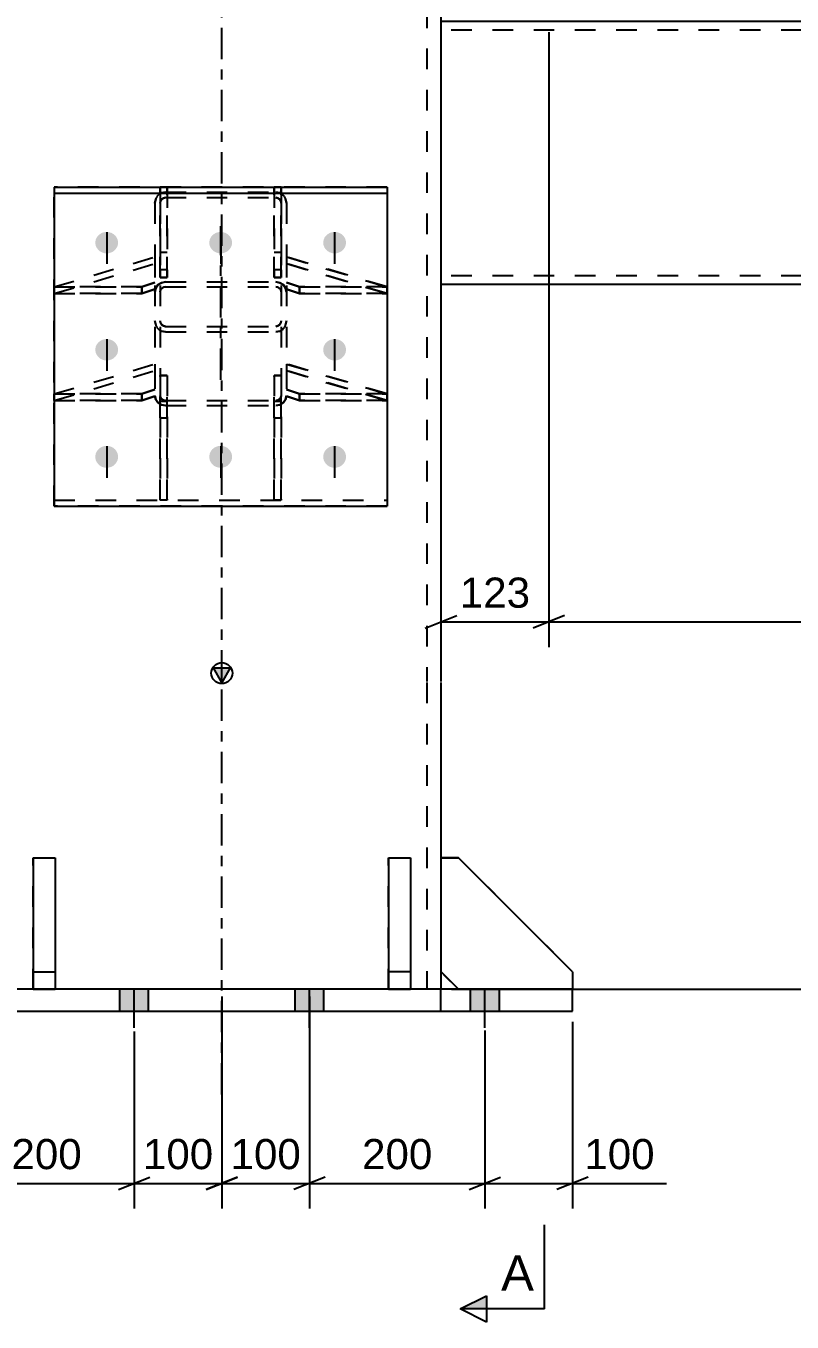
# Model space of a CAD drawing. Header units: millimetres. Extents: x 0 to 1189, y 0 to 841.
# Drawn here: x 179.7 to 252.5, y 351.4 to 474.7 of the extents above; entities that cross this region are included whole.
import ezdxf

# ---------------------------------------------------------------- set-up
doc = ezdxf.new("R2010")
doc.units = ezdxf.units.MM
doc.linetypes.add('DXK_LINE_DOT2', pattern=[3.9198, 1.9599, -1.9599])
doc.linetypes.add('DXK_LINE_DOT3', pattern=[5.9187, 2.979, -0.9799, 0.9799, -0.9799])
doc.styles.add('Arial', font='ARIAL.TTF', dxfattribs={"height": 0.2})

# ---------------------------------------------------------------- blocks, each defined once
blk = doc.blocks.new('Part-284935191-1286 - 1225')
at = {"color": 2, "linetype": 'Continuous'}
for p, q in [((231.62, 383.07), (164.96, 383.07)), ((164.96, 383.07), (164.96, 380.98)), ((177.46, 380.98), (177.46, 383.07)), ((219.12, 380.98), (219.12, 383.07)), ((231.62, 380.98), (231.62, 383.07)), ((164.96, 380.98), (231.62, 380.98))]:
    blk.add_line(p, q, dxfattribs=at)
blk = doc.blocks.new('Part-284935191-1253 - 1225')
at = {"color": 7, "linetype": 'DXK_LINE_DOT2'}
for p, q in [((182.35, 429), (182.35, 459.33)), ((214.01, 459.33), (182.35, 459.33)), ((182.35, 458.76), (214.01, 458.76)), ((214.01, 459.33), (214.01, 429)), ((182.35, 429.57), (214.01, 429.57)), ((214.01, 429), (182.35, 429))]:
    blk.add_line(p, q, dxfattribs=at)
blk = doc.blocks.new('Part-284935191-1335 - 1225')
at = {"color": 2, "linetype": 'Continuous'}
blk.add_line((203.93, 459.33), (203.26, 459.33), dxfattribs=at)
at = {"color": 7, "linetype": 'DXK_LINE_DOT2'}
for p, q in [((203.26, 450.75), (203.26, 459.33)), ((203.93, 459.33), (203.93, 450.75)), ((203.26, 453.17), (203.93, 453.17)), ((203.26, 451.5), (203.93, 451.5)), ((203.93, 450.75), (203.26, 450.75))]:
    blk.add_line(p, q, dxfattribs=at)
blk = doc.blocks.new('Part-284935191-1333 - 1225')
at = {"color": 7, "linetype": 'DXK_LINE_DOT2'}
for p, q in [((203.26, 441.42), (203.26, 429.57)), ((203.93, 441.42), (203.26, 441.42)), ((203.93, 429.57), (203.93, 441.42)), ((203.26, 439), (203.93, 439)), ((203.26, 437.4), (203.93, 437.4)), ((203.93, 429.57), (203.26, 429.57))]:
    blk.add_line(p, q, dxfattribs=at)
blk = doc.blocks.new('Part-284935191-1337 - 1225')
at = {"color": 7, "linetype": 'DXK_LINE_DOT2'}
for p, q in [((182.35, 449.85), (191.93, 452.7)), ((191.93, 452.7), (191.93, 449.65)), ((182.35, 449.22), (191.93, 452.07)), ((190.68, 449.85), (182.35, 449.85)), ((182.35, 449.85), (182.35, 449.22)), ((191.93, 450.28), (190.68, 449.85)), ((190.68, 449.85), (190.68, 449.22)), ((182.35, 449.22), (190.68, 449.22)), ((190.68, 449.22), (191.93, 449.65))]:
    blk.add_line(p, q, dxfattribs=at)
blk = doc.blocks.new('Part-284935191-1266 - 1225')
at = {"color": 2, "linetype": 'Continuous'}
for p, q in [((214.13, 395.57), (214.13, 383.07)), ((214.13, 395.57), (216.21, 395.57)), ((216.21, 395.57), (216.21, 383.07)), ((216.21, 384.73), (214.13, 384.73)), ((214.13, 383.07), (216.21, 383.07))]:
    blk.add_line(p, q, dxfattribs=at)
blk = doc.blocks.new('Part-284935191-1267 - 1225')
at = {"color": 2, "linetype": 'Continuous'}
for p, q in [((220.79, 395.57), (219.13, 395.57)), ((231.63, 384.73), (220.79, 395.57)), ((220.79, 383.07), (219.13, 384.73)), ((231.63, 384.73), (231.63, 383.07))]:
    blk.add_line(p, q, dxfattribs=at)
at = {"color": 7, "linetype": 'DXK_LINE_DOT2'}
for p, q in [((219.13, 384.73), (219.13, 395.57)), ((231.63, 383.07), (220.79, 383.07))]:
    blk.add_line(p, q, dxfattribs=at)
blk = doc.blocks.new('Part-284935191-1268 - 1225')
at = {"color": 7, "linetype": 'DXK_LINE_DOT2'}
for p, q in [((180.37, 383.07), (180.37, 395.57)), ((180.37, 395.57), (182.46, 395.57)), ((182.46, 395.57), (182.46, 383.07)), ((180.37, 384.73), (182.46, 384.73)), ((182.46, 383.07), (180.37, 383.07))]:
    blk.add_line(p, q, dxfattribs=at)
blk = doc.blocks.new('Part-284935191-1341 - 1225')
at = {"color": 7, "linetype": 'DXK_LINE_DOT2'}
for p, q in [((182.35, 439.67), (191.93, 442.52)), ((191.93, 442.52), (191.93, 439.47)), ((182.35, 439.04), (191.93, 441.89)), ((190.68, 439.67), (191.93, 440.1)), ((182.35, 439.04), (182.35, 439.67)), ((182.35, 439.67), (190.68, 439.67)), ((190.68, 439.04), (182.35, 439.04)), ((190.68, 439.04), (190.68, 439.67)), ((191.93, 439.47), (190.68, 439.04))]:
    blk.add_line(p, q, dxfattribs=at)
blk = doc.blocks.new('Part-284935191-1270 - 1225')
at = {"color": 2, "linetype": 'Continuous'}
for p, q in [((180.37, 395.57), (180.37, 383.07)), ((180.37, 395.57), (182.46, 395.57)), ((182.46, 395.57), (182.46, 383.07)), ((180.37, 384.73), (182.46, 384.73)), ((180.37, 383.07), (182.46, 383.07))]:
    blk.add_line(p, q, dxfattribs=at)
blk = doc.blocks.new('Part-284935191-1287 - 1225')
at = {"linetype": 'Continuous'}
blk.add_hatch(color=2, dxfattribs=at).paths.add_polyline_path([(198.29, 412.23), (197.49, 413.63), (199.09, 413.63)])
at = {"color": 7, "linetype": 'DXK_LINE_DOT3'}
for p, q in [((198.29, 412.33), (198.29, 752.97)), ((198.29, 373.07), (198.29, 412.23))]:
    blk.add_line(p, q, dxfattribs=at)
at = {"color": 7, "linetype": 'DXK_LINE_DOT2'}
for p, q in [((217.79, 742.97), (217.79, 412.33)), ((217.79, 412.23), (217.79, 383.07)), ((219.12, 383.07), (177.46, 383.07))]:
    blk.add_line(p, q, dxfattribs=at)
at = {"color": 2, "linetype": 'Continuous'}
for p, q in [((219.12, 742.97), (219.12, 412.33)), ((198.29, 412.23), (197.49, 413.63)), ((197.49, 413.63), (199.09, 413.63)), ((199.09, 413.63), (198.29, 412.23)), ((219.12, 412.23), (219.12, 383.07))]:
    blk.add_line(p, q, dxfattribs=at)
blk.add_circle((198.29, 413.13), 1, dxfattribs=at)
blk = doc.blocks.new('Bolt-284935191-1293 - 1225')
at = {"color": 1, "linetype": 'DXK_LINE_DOT2'}
for p, q in [((187.35, 455.06), (187.35, 452.06)), ((198.18, 455.06), (198.18, 452.06)), ((209.01, 455.06), (209.01, 452.06)), ((187.35, 444.88), (187.35, 441.88)), ((209.01, 444.88), (209.01, 441.88)), ((187.35, 434.7), (187.35, 431.7)), ((198.18, 434.7), (198.18, 431.7)), ((209.01, 434.7), (209.01, 431.7))]:
    blk.add_line(p, q, dxfattribs=at)
blk = doc.blocks.new('Bolt-284935191-1294 - 1225')
at = {"linetype": 'Continuous'}
for points in [[(174.67, 383.07), (171.92, 383.07), (171.92, 380.98), (174.67, 380.98)], [(174.67, 383.07), (171.92, 383.07), (171.92, 380.98), (174.67, 380.98)], [(191.33, 383.07), (188.58, 383.07), (188.58, 380.98), (191.33, 380.98)], [(191.33, 383.07), (188.58, 383.07), (188.58, 380.98), (191.33, 380.98)], [(208, 383.07), (205.25, 383.07), (205.25, 380.98), (208, 380.98)], [(208, 383.07), (205.25, 383.07), (205.25, 380.98), (208, 380.98)], [(224.67, 383.07), (221.92, 383.07), (221.92, 380.98), (224.67, 380.98)], [(224.67, 383.07), (221.92, 383.07), (221.92, 380.98), (224.67, 380.98)]]:
    blk.add_hatch(color=1, dxfattribs=at).paths.add_polyline_path(points)
at = {"color": 1, "linetype": 'Continuous'}
for p, q in [((171.92, 380.98), (171.92, 383.07)), ((171.92, 380.98), (171.92, 383.07)), ((173.29, 379.4), (173.29, 383.07)), ((173.29, 379.4), (173.29, 383.07)), ((174.67, 380.98), (174.67, 383.07)), ((174.67, 380.98), (174.67, 383.07)), ((188.58, 380.98), (188.58, 383.07)), ((188.58, 380.98), (188.58, 383.07)), ((189.96, 379.4), (189.96, 383.07)), ((189.96, 379.4), (189.96, 383.07)), ((191.33, 380.98), (191.33, 383.07)), ((191.33, 380.98), (191.33, 383.07)), ((205.25, 380.98), (205.25, 383.07)), ((205.25, 380.98), (205.25, 383.07)), ((206.62, 379.4), (206.62, 383.07)), ((206.62, 379.4), (206.62, 383.07)), ((208, 380.98), (208, 383.07)), ((208, 380.98), (208, 383.07)), ((221.92, 380.98), (221.92, 383.07)), ((221.92, 380.98), (221.92, 383.07)), ((223.29, 379.4), (223.29, 383.07)), ((223.29, 379.4), (223.29, 383.07)), ((224.67, 380.98), (224.67, 383.07)), ((224.67, 380.98), (224.67, 383.07))]:
    blk.add_line(p, q, dxfattribs=at)
blk = doc.blocks.new('Part-284935191-1306 - 1225')
at = {"color": 7, "linetype": 'DXK_LINE_DOT2'}
for p, q in [((192.93, 458.87), (192.55, 458.79)), ((192.93, 458.87), (203.43, 458.87)), ((203.81, 458.79), (203.43, 458.87)), ((192, 458.21), (191.93, 457.81)), ((191.93, 457.81), (191.93, 439.51)), ((192.43, 457.81), (192.47, 458.01)), ((192.43, 457.81), (192.43, 439.51)), ((192.47, 458.01), (192.57, 458.18)), ((192.57, 458.18), (192.74, 458.3)), ((192.74, 458.3), (192.93, 458.34)), ((192.93, 458.34), (203.43, 458.34)), ((203.43, 458.34), (203.62, 458.3)), ((203.62, 458.3), (203.78, 458.18)), ((203.78, 458.18), (203.89, 458.01)), ((203.89, 458.01), (203.93, 457.81)), ((203.93, 457.81), (203.93, 439.51)), ((204.43, 457.81), (204.35, 458.21)), ((204.43, 457.81), (204.43, 439.51)), ((192, 449.74), (192.22, 450.05)), ((192.22, 450.05), (192.55, 450.25)), ((192.55, 450.25), (192.93, 450.32)), ((192.74, 449.82), (192.57, 449.71)), ((192.93, 449.85), (192.74, 449.82)), ((192.93, 450.32), (203.43, 450.32)), ((192.93, 449.85), (203.43, 449.85)), ((203.43, 450.32), (203.81, 450.25)), ((203.62, 449.82), (203.43, 449.85)), ((203.78, 449.71), (203.62, 449.82)), ((203.81, 450.25), (204.14, 450.05)), ((204.14, 450.05), (204.35, 449.74)), ((191.93, 449.38), (192, 449.74)), ((192.47, 449.56), (192.43, 449.38)), ((192.57, 449.71), (192.47, 449.56)), ((203.89, 449.56), (203.78, 449.71)), ((203.93, 449.38), (203.89, 449.56)), ((204.35, 449.74), (204.43, 449.38)), ((191.93, 446.63), (192, 446.23)), ((192.47, 446.43), (192.43, 446.63)), ((192.57, 446.26), (192.47, 446.43)), ((192.74, 446.14), (192.57, 446.26)), ((192.93, 446.1), (192.74, 446.14)), ((203.62, 446.14), (203.43, 446.1)), ((203.78, 446.26), (203.62, 446.14)), ((203.89, 446.43), (203.78, 446.26)), ((203.93, 446.63), (203.89, 446.43)), ((204.35, 446.23), (204.43, 446.63)), ((192.55, 445.65), (192.93, 445.57)), ((192.93, 446.1), (203.43, 446.1)), ((192.93, 445.57), (203.43, 445.57)), ((203.43, 445.57), (203.81, 445.65)), ((192, 439.15), (191.93, 439.51)), ((192.22, 438.85), (192, 439.15)), ((192.55, 438.65), (192.22, 438.85)), ((192.43, 439.51), (192.47, 439.33)), ((192.47, 439.33), (192.57, 439.18)), ((192.57, 439.18), (192.74, 439.08)), ((192.74, 439.08), (192.93, 439.04)), ((192.93, 439.04), (203.43, 439.04)), ((203.43, 439.04), (203.62, 439.08)), ((203.62, 439.08), (203.78, 439.18)), ((203.78, 439.18), (203.89, 439.33)), ((204.14, 438.85), (203.81, 438.65)), ((203.89, 439.33), (203.93, 439.51)), ((204.35, 439.15), (204.14, 438.85)), ((204.43, 439.51), (204.35, 439.15)), ((192.93, 438.57), (192.55, 438.65)), ((192.93, 438.57), (203.43, 438.57)), ((203.81, 438.65), (203.43, 438.57))]:
    blk.add_line(p, q, dxfattribs=at)
at = {"color": 7, "linetype": 'DXK_LINE_DOT3'}
blk.add_line((198.18, 441.03), (198.18, 455.64), dxfattribs=at)
at = {"color": 7, "linetype": 'DXK_LINE_DOT2'}
for centre, start, end in [((192.97, 457.85), 114.32, 159.2417), ((203.39, 457.85), 20.7583, 65.68), ((192.97, 446.59), 200.7583, 245.68), ((203.39, 446.59), 294.32, 339.2417)]:
    blk.add_arc(centre, 1.03, start, end, dxfattribs=at)
blk = doc.blocks.new('Part-284935191-1334 - 1225')
at = {"color": 7, "linetype": 'DXK_LINE_DOT2'}
for p, q in [((203.26, 429.57), (203.26, 441.42)), ((203.26, 441.42), (203.93, 441.42)), ((203.93, 441.42), (203.93, 429.57)), ((203.26, 439), (203.93, 439)), ((203.26, 437.4), (203.93, 437.4)), ((203.93, 429.57), (203.26, 429.57))]:
    blk.add_line(p, q, dxfattribs=at)
blk = doc.blocks.new('Part-284935191-1336 - 1225')
at = {"color": 7, "linetype": 'DXK_LINE_DOT2'}
for p, q in [((203.26, 459.33), (203.26, 450.75)), ((203.93, 459.33), (203.26, 459.33)), ((203.93, 450.75), (203.93, 459.33)), ((203.26, 453.17), (203.93, 453.17)), ((203.26, 451.5), (203.93, 451.5)), ((203.26, 450.75), (203.93, 450.75))]:
    blk.add_line(p, q, dxfattribs=at)
blk = doc.blocks.new('Part-284935191-1338 - 1225')
at = {"color": 7, "linetype": 'DXK_LINE_DOT2'}
for p, q in [((182.35, 439.67), (191.93, 442.52)), ((191.93, 442.52), (191.93, 439.47)), ((182.35, 439.04), (191.93, 441.89)), ((191.93, 440.1), (190.68, 439.67)), ((190.68, 439.67), (182.35, 439.67)), ((182.35, 439.67), (182.35, 439.04)), ((182.35, 439.04), (190.68, 439.04)), ((190.68, 439.67), (190.68, 439.04)), ((190.68, 439.04), (191.93, 439.47))]:
    blk.add_line(p, q, dxfattribs=at)
blk = doc.blocks.new('Part-284935191-1339 - 1225')
at = {"color": 7, "linetype": 'DXK_LINE_DOT2'}
for p, q in [((192.43, 429.57), (192.43, 441.42)), ((192.43, 441.42), (193.1, 441.42)), ((193.1, 441.42), (193.1, 429.57)), ((192.43, 439), (193.1, 439)), ((192.43, 437.4), (193.1, 437.4)), ((193.1, 429.57), (192.43, 429.57))]:
    blk.add_line(p, q, dxfattribs=at)
blk = doc.blocks.new('Part-284935191-1340 - 1225')
at = {"color": 7, "linetype": 'DXK_LINE_DOT2'}
for p, q in [((182.35, 449.85), (191.93, 452.7)), ((191.93, 452.7), (191.93, 449.65)), ((182.35, 449.22), (191.93, 452.07)), ((182.35, 449.22), (182.35, 449.85)), ((182.35, 449.85), (190.68, 449.85)), ((190.68, 449.85), (191.93, 450.28)), ((190.68, 449.22), (190.68, 449.85)), ((190.68, 449.22), (182.35, 449.22)), ((191.93, 449.65), (190.68, 449.22))]:
    blk.add_line(p, q, dxfattribs=at)
blk = doc.blocks.new('Part-284935191-1342 - 1225')
at = {"color": 7, "linetype": 'DXK_LINE_DOT2'}
for p, q in [((192.43, 441.42), (192.43, 429.57)), ((193.1, 441.42), (192.43, 441.42)), ((193.1, 429.57), (193.1, 441.42)), ((192.43, 439), (193.1, 439)), ((192.43, 437.4), (193.1, 437.4)), ((193.1, 429.57), (192.43, 429.57))]:
    blk.add_line(p, q, dxfattribs=at)
blk = doc.blocks.new('Part-284935191-1440 - 1225')
at = {"color": 7, "linetype": 'DXK_LINE_DOT2'}
for p, q in [((219.13, 384.73), (219.13, 395.57)), ((219.13, 395.57), (220.79, 395.57)), ((220.79, 395.57), (231.63, 384.73)), ((220.79, 383.07), (219.13, 384.73)), ((231.63, 384.73), (231.63, 383.07)), ((231.63, 383.07), (220.79, 383.07))]:
    blk.add_line(p, q, dxfattribs=at)
blk = doc.blocks.new('Part-284935191-1441 - 1225')
at = {"color": 7, "linetype": 'DXK_LINE_DOT2'}
for p, q in [((214.13, 383.07), (214.13, 395.57)), ((214.13, 395.57), (216.21, 395.57)), ((216.21, 395.57), (216.21, 383.07)), ((216.21, 384.73), (214.13, 384.73)), ((216.21, 383.07), (214.13, 383.07))]:
    blk.add_line(p, q, dxfattribs=at)
blk = doc.blocks.new('Part-284935191-1446 - 1225')
at = {"color": 2, "linetype": 'Continuous'}
for p, q in [((320.05, 475.08), (219.12, 475.08)), ((320.05, 475.08), (320.05, 473.42)), ((320.05, 473.42), (320.05, 462.62)), ((301.3, 450.08), (219.12, 450.08))]:
    blk.add_line(p, q, dxfattribs=at)
at = {"color": 7, "linetype": 'DXK_LINE_DOT2'}
for p, q in [((219.12, 475.08), (219.12, 450.08)), ((320.05, 473.42), (320.05, 474.96)), ((320.05, 474.25), (219.12, 474.25)), ((320.05, 462.62), (320.05, 450.08)), ((320.05, 450.92), (219.12, 450.91)), ((320.05, 450.08), (301.3, 450.08)), ((320.05, 450.92), (320.05, 450.98))]:
    blk.add_line(p, q, dxfattribs=at)
blk = doc.blocks.new('Part-284935191-1473 - 1225')
at = {"color": 7, "linetype": 'DXK_LINE_DOT2'}
for p, q in [((192.55, 458.79), (192.93, 458.87)), ((192.93, 458.87), (203.43, 458.87)), ((203.43, 458.87), (203.81, 458.79)), ((191.93, 457.81), (192, 458.21)), ((191.93, 457.81), (191.93, 439.51)), ((192.47, 458.01), (192.43, 457.81)), ((192.43, 457.81), (192.43, 439.51)), ((192.57, 458.18), (192.47, 458.01)), ((192.74, 458.3), (192.57, 458.18)), ((192.93, 458.34), (192.74, 458.3)), ((192.93, 458.34), (203.43, 458.34)), ((203.62, 458.3), (203.43, 458.34)), ((203.78, 458.18), (203.62, 458.3)), ((203.89, 458.01), (203.78, 458.18)), ((203.93, 457.81), (203.89, 458.01)), ((203.93, 457.81), (203.93, 439.51)), ((204.35, 458.21), (204.43, 457.81)), ((204.43, 457.81), (204.43, 439.51)), ((192.22, 450.05), (192, 449.74)), ((192.55, 450.25), (192.22, 450.05)), ((192.93, 450.32), (192.55, 450.25)), ((192.57, 449.71), (192.74, 449.82)), ((192.74, 449.82), (192.93, 449.85)), ((192.93, 450.32), (203.43, 450.32)), ((192.93, 449.85), (203.43, 449.85)), ((203.81, 450.25), (203.43, 450.32)), ((203.43, 449.85), (203.62, 449.82)), ((203.62, 449.82), (203.78, 449.71)), ((204.14, 450.05), (203.81, 450.25)), ((204.35, 449.74), (204.14, 450.05)), ((192, 449.74), (191.93, 449.38)), ((192.43, 449.38), (192.47, 449.56)), ((192.47, 449.56), (192.57, 449.71)), ((203.78, 449.71), (203.89, 449.56)), ((203.89, 449.56), (203.93, 449.38)), ((204.43, 449.38), (204.35, 449.74)), ((192, 446.23), (191.93, 446.63)), ((192.43, 446.63), (192.47, 446.43)), ((192.47, 446.43), (192.57, 446.26)), ((192.57, 446.26), (192.74, 446.14)), ((192.74, 446.14), (192.93, 446.1)), ((203.43, 446.1), (203.62, 446.14)), ((203.62, 446.14), (203.78, 446.26)), ((203.78, 446.26), (203.89, 446.43)), ((203.89, 446.43), (203.93, 446.63)), ((204.43, 446.63), (204.35, 446.23)), ((192.93, 445.57), (192.55, 445.65)), ((192.93, 446.1), (203.43, 446.1)), ((192.93, 445.57), (203.43, 445.57)), ((203.81, 445.65), (203.43, 445.57)), ((191.93, 439.51), (192, 439.15)), ((192, 439.15), (192.22, 438.85)), ((192.22, 438.85), (192.55, 438.65)), ((192.47, 439.33), (192.43, 439.51)), ((192.57, 439.18), (192.47, 439.33)), ((192.74, 439.08), (192.57, 439.18)), ((192.93, 439.04), (192.74, 439.08)), ((192.93, 439.04), (203.43, 439.04)), ((203.62, 439.08), (203.43, 439.04)), ((203.78, 439.18), (203.62, 439.08)), ((203.89, 439.33), (203.78, 439.18)), ((203.81, 438.65), (204.14, 438.85)), ((203.93, 439.51), (203.89, 439.33)), ((204.14, 438.85), (204.35, 439.15)), ((204.35, 439.15), (204.43, 439.51)), ((192.55, 438.65), (192.93, 438.57)), ((192.93, 438.57), (203.43, 438.57)), ((203.43, 438.57), (203.81, 438.65))]:
    blk.add_line(p, q, dxfattribs=at)
for centre, start, end in [((192.97, 457.85), 114.32, 159.2417), ((203.39, 457.85), 20.7583, 65.68), ((192.97, 446.59), 200.7583, 245.68), ((203.39, 446.59), 294.32, 339.2417)]:
    blk.add_arc(centre, 1.03, start, end, dxfattribs=at)
blk = doc.blocks.new('Part-284935191-1475 - 1225')
at = {"color": 2, "linetype": 'Continuous'}
for p, q in [((182.35, 459.33), (214.01, 459.33)), ((182.35, 459.33), (182.35, 429)), ((182.35, 458.76), (214.01, 458.76)), ((214.01, 459.33), (214.01, 429)), ((182.35, 429), (214.01, 429))]:
    blk.add_line(p, q, dxfattribs=at)
at = {"color": 7, "linetype": 'DXK_LINE_DOT2'}
blk.add_line((182.35, 429.57), (214.01, 429.57), dxfattribs=at)
blk = doc.blocks.new('Bolt-284935191-1476 - 1225')
at = {"linetype": 'Continuous'}
for points in [[(187.35, 455.08), (187.57, 455.05), (187.79, 454.99), (187.98, 454.88), (188.15, 454.74), (188.28, 454.57), (188.38, 454.37), (188.42, 454.16), (188.42, 453.95), (188.38, 453.74), (188.28, 453.55), (188.15, 453.38), (187.98, 453.23), (187.79, 453.13), (187.57, 453.06), (187.35, 453.04), (187.12, 453.06), (186.9, 453.13), (186.71, 453.23), (186.54, 453.38), (186.41, 453.55), (186.31, 453.74), (186.27, 453.95), (186.27, 454.16), (186.31, 454.37), (186.41, 454.57), (186.54, 454.74), (186.71, 454.88), (186.9, 454.99), (187.12, 455.05)], [(198.18, 455.08), (198.4, 455.05), (198.62, 454.99), (198.82, 454.88), (198.98, 454.74), (199.12, 454.57), (199.21, 454.37), (199.26, 454.16), (199.26, 453.95), (199.21, 453.74), (199.12, 453.55), (198.98, 453.38), (198.82, 453.23), (198.62, 453.13), (198.4, 453.06), (198.18, 453.04), (197.95, 453.06), (197.74, 453.13), (197.54, 453.23), (197.37, 453.38), (197.24, 453.55), (197.15, 453.74), (197.1, 453.95), (197.1, 454.16), (197.15, 454.37), (197.24, 454.57), (197.37, 454.74), (197.54, 454.88), (197.74, 454.99), (197.95, 455.05)], [(209.01, 455.08), (209.24, 455.05), (209.45, 454.99), (209.65, 454.88), (209.82, 454.74), (209.95, 454.57), (210.04, 454.37), (210.09, 454.16), (210.09, 453.95), (210.04, 453.74), (209.95, 453.55), (209.82, 453.38), (209.65, 453.23), (209.45, 453.13), (209.24, 453.06), (209.01, 453.04), (208.79, 453.06), (208.57, 453.13), (208.38, 453.23), (208.21, 453.38), (208.07, 453.55), (207.98, 453.74), (207.93, 453.95), (207.93, 454.16), (207.98, 454.37), (208.07, 454.57), (208.21, 454.74), (208.38, 454.88), (208.57, 454.99), (208.79, 455.05)], [(187.35, 444.9), (187.57, 444.87), (187.79, 444.81), (187.98, 444.7), (188.15, 444.56), (188.28, 444.39), (188.38, 444.19), (188.42, 443.98), (188.42, 443.77), (188.38, 443.56), (188.28, 443.37), (188.15, 443.2), (187.98, 443.05), (187.79, 442.95), (187.57, 442.88), (187.35, 442.86), (187.12, 442.88), (186.9, 442.95), (186.71, 443.05), (186.54, 443.2), (186.41, 443.37), (186.31, 443.56), (186.27, 443.77), (186.27, 443.98), (186.31, 444.19), (186.41, 444.39), (186.54, 444.56), (186.71, 444.7), (186.9, 444.81), (187.12, 444.87)], [(209.01, 444.9), (209.24, 444.87), (209.45, 444.81), (209.65, 444.7), (209.82, 444.56), (209.95, 444.39), (210.04, 444.19), (210.09, 443.98), (210.09, 443.77), (210.04, 443.56), (209.95, 443.37), (209.82, 443.2), (209.65, 443.05), (209.45, 442.95), (209.24, 442.88), (209.01, 442.86), (208.79, 442.88), (208.57, 442.95), (208.38, 443.05), (208.21, 443.2), (208.07, 443.37), (207.98, 443.56), (207.93, 443.77), (207.93, 443.98), (207.98, 444.19), (208.07, 444.39), (208.21, 444.56), (208.38, 444.7), (208.57, 444.81), (208.79, 444.87)], [(187.35, 434.74), (187.57, 434.72), (187.79, 434.65), (187.98, 434.54), (188.15, 434.4), (188.28, 434.22), (188.38, 434.02), (188.42, 433.81), (188.42, 433.59), (188.38, 433.37), (188.28, 433.18), (188.15, 433), (187.98, 432.85), (187.79, 432.74), (187.57, 432.68), (187.35, 432.65), (187.12, 432.68), (186.9, 432.74), (186.71, 432.85), (186.54, 433), (186.41, 433.18), (186.31, 433.37), (186.27, 433.59), (186.27, 433.81), (186.31, 434.02), (186.41, 434.22), (186.54, 434.4), (186.71, 434.54), (186.9, 434.65), (187.12, 434.72)], [(198.18, 434.74), (198.4, 434.72), (198.62, 434.65), (198.82, 434.54), (198.98, 434.4), (199.12, 434.22), (199.21, 434.02), (199.26, 433.81), (199.26, 433.59), (199.21, 433.37), (199.12, 433.18), (198.98, 433), (198.82, 432.85), (198.62, 432.74), (198.4, 432.68), (198.18, 432.65), (197.95, 432.68), (197.74, 432.74), (197.54, 432.85), (197.37, 433), (197.24, 433.18), (197.15, 433.37), (197.1, 433.59), (197.1, 433.81), (197.15, 434.02), (197.24, 434.22), (197.37, 434.4), (197.54, 434.54), (197.74, 434.65), (197.95, 434.72)], [(209.01, 434.74), (209.24, 434.72), (209.45, 434.65), (209.65, 434.54), (209.82, 434.4), (209.95, 434.22), (210.04, 434.02), (210.09, 433.81), (210.09, 433.59), (210.04, 433.37), (209.95, 433.18), (209.82, 433), (209.65, 432.85), (209.45, 432.74), (209.24, 432.68), (209.01, 432.65), (208.79, 432.68), (208.57, 432.74), (208.38, 432.85), (208.21, 433), (208.07, 433.18), (207.98, 433.37), (207.93, 433.59), (207.93, 433.81), (207.98, 434.02), (208.07, 434.22), (208.21, 434.4), (208.38, 434.54), (208.57, 434.65), (208.79, 434.72)]]:
    blk.add_hatch(color=1, dxfattribs=at).paths.add_polyline_path(points)
at = {"color": 1, "linetype": 'Continuous'}
for p, q in [((187.35, 455.06), (187.35, 452.06)), ((198.18, 455.06), (198.18, 452.06)), ((209.01, 455.06), (209.01, 452.06)), ((187.35, 444.88), (187.35, 441.88)), ((209.01, 444.88), (209.01, 441.88)), ((187.35, 434.7), (187.35, 431.7)), ((198.18, 434.7), (198.18, 431.7)), ((209.01, 434.7), (209.01, 431.7))]:
    blk.add_line(p, q, dxfattribs=at)
blk = doc.blocks.new('Part-284935191-1524 - 1225')
at = {"color": 7, "linetype": 'DXK_LINE_DOT2'}
for p, q in [((204.43, 442.52), (204.43, 439.47)), ((204.43, 442.52), (214.01, 439.67)), ((214.01, 439.04), (204.43, 441.89)), ((205.68, 439.67), (204.43, 440.1)), ((204.43, 439.47), (205.68, 439.04)), ((205.68, 439.04), (205.68, 439.67)), ((214.01, 439.67), (205.68, 439.67)), ((205.68, 439.04), (214.01, 439.04)), ((214.01, 439.04), (214.01, 439.67))]:
    blk.add_line(p, q, dxfattribs=at)
blk = doc.blocks.new('Part-284935191-1525 - 1225')
at = {"color": 7, "linetype": 'DXK_LINE_DOT2'}
for p, q in [((204.43, 452.7), (204.43, 449.65)), ((204.43, 452.7), (214.01, 449.85)), ((214.01, 449.22), (204.43, 452.07)), ((205.68, 449.85), (204.43, 450.28)), ((205.68, 449.22), (205.68, 449.85)), ((214.01, 449.85), (205.68, 449.85)), ((214.01, 449.22), (214.01, 449.85)), ((204.43, 449.65), (205.68, 449.22)), ((205.68, 449.22), (214.01, 449.22))]:
    blk.add_line(p, q, dxfattribs=at)
blk = doc.blocks.new('Part-284935191-1526 - 1225')
at = {"color": 7, "linetype": 'DXK_LINE_DOT2'}
for p, q in [((192.43, 459.33), (192.43, 450.75)), ((193.1, 459.33), (192.43, 459.33)), ((193.1, 450.75), (193.1, 459.33)), ((192.43, 453.17), (193.1, 453.17)), ((192.43, 451.5), (193.1, 451.5)), ((192.43, 450.75), (193.1, 450.75))]:
    blk.add_line(p, q, dxfattribs=at)
blk = doc.blocks.new('Part-284935191-1527 - 1225')
at = {"color": 7, "linetype": 'DXK_LINE_DOT2'}
for p, q in [((204.43, 452.7), (204.43, 449.65)), ((214.01, 449.85), (204.43, 452.7)), ((204.43, 452.07), (214.01, 449.22)), ((204.43, 450.28), (205.68, 449.85)), ((205.68, 449.85), (214.01, 449.85)), ((205.68, 449.85), (205.68, 449.22)), ((214.01, 449.85), (214.01, 449.22)), ((205.68, 449.22), (204.43, 449.65)), ((214.01, 449.22), (205.68, 449.22))]:
    blk.add_line(p, q, dxfattribs=at)
blk = doc.blocks.new('Part-284935191-1528 - 1225')
at = {"color": 7, "linetype": 'DXK_LINE_DOT2'}
for p, q in [((204.43, 442.52), (204.43, 439.47)), ((214.01, 439.67), (204.43, 442.52)), ((204.43, 441.89), (214.01, 439.04)), ((204.43, 440.1), (205.68, 439.67)), ((205.68, 439.04), (204.43, 439.47)), ((205.68, 439.67), (214.01, 439.67)), ((205.68, 439.67), (205.68, 439.04)), ((214.01, 439.04), (205.68, 439.04)), ((214.01, 439.67), (214.01, 439.04))]:
    blk.add_line(p, q, dxfattribs=at)
blk = doc.blocks.new('Part-284935191-1529 - 1225')
at = {"color": 2, "linetype": 'Continuous'}
blk.add_line((193.1, 459.33), (192.43, 459.33), dxfattribs=at)
at = {"color": 7, "linetype": 'DXK_LINE_DOT2'}
for p, q in [((192.43, 450.75), (192.43, 459.33)), ((193.1, 459.33), (193.1, 450.75)), ((192.43, 453.17), (193.1, 453.17)), ((192.43, 451.5), (193.1, 451.5)), ((193.1, 450.75), (192.43, 450.75))]:
    blk.add_line(p, q, dxfattribs=at)
blk = doc.blocks.new('StraightDimension-284935191-1621 - 1225')
at = {"color": 7, "linetype": 'Continuous'}
for p, q in [((198.29, 382.37), (198.29, 362.22)), ((189.96, 379.06), (189.96, 362.22)), ((188.46, 364.02), (191.46, 365.22)), ((199.79, 365.22), (196.79, 364.02)), ((189.96, 364.62), (198.29, 364.62))]:
    blk.add_line(p, q, dxfattribs=at)
at = {"color": 0}
blk.add_wipeout([(198.06, 365.37), (198.06, 369.57), (190.19, 369.57), (190.19, 365.37)], dxfattribs=at)
at = {"color": 3, "style": 'Arial'}
blk.add_text('100', height=2.865, dxfattribs=at).set_placement((190.79, 365.97))
blk = doc.blocks.new('StraightDimension-284935191-1653 - 1225')
at = {"color": 7, "linetype": 'Continuous'}
for p, q in [((206.62, 382.37), (206.62, 362.22)), ((223.29, 379.14), (223.29, 362.22)), ((208.12, 365.22), (205.12, 364.02)), ((221.79, 364.02), (224.79, 365.22)), ((206.62, 364.62), (223.29, 364.62))]:
    blk.add_line(p, q, dxfattribs=at)
at = {"color": 0}
blk.add_wipeout([(218.89, 365.37), (218.89, 369.57), (211.02, 369.57), (211.02, 365.37)], dxfattribs=at)
at = {"color": 3, "style": 'Arial'}
blk.add_text('200', height=2.865, dxfattribs=at).set_placement((211.62, 365.97))
blk = doc.blocks.new('StraightDimension-284935191-9939 - 1225')
at = {"color": 7, "linetype": 'Continuous'}
for p, q in [((229.37, 474.08), (229.37, 415.6)), ((304.49, 474.08), (304.49, 415.6)), ((230.87, 418.6), (227.87, 417.4)), ((229.37, 418), (304.49, 418)), ((302.99, 417.4), (305.99, 418.6))]:
    blk.add_line(p, q, dxfattribs=at)
at = {"color": 0}
blk.add_wipeout([(270.86, 418.75), (270.86, 422.95), (262.99, 422.95), (262.99, 418.75)], dxfattribs=at)
at = {"color": 3, "style": 'Arial'}
blk.add_text('901', height=2.865, dxfattribs=at).set_placement((263.59, 419.35))
blk = doc.blocks.new('StraightDimension-284935191-1614 - 1225')
at = {"color": 7, "linetype": 'Continuous'}
for p, q in [((173.29, 379.06), (173.29, 362.22)), ((189.96, 379.06), (189.96, 362.22)), ((174.79, 365.22), (171.79, 364.02)), ((188.46, 364.02), (191.46, 365.22)), ((173.29, 364.62), (189.96, 364.62))]:
    blk.add_line(p, q, dxfattribs=at)
at = {"color": 0}
blk.add_wipeout([(185.56, 365.37), (185.56, 369.57), (177.69, 369.57), (177.69, 365.37)], dxfattribs=at)
at = {"color": 3, "style": 'Arial'}
blk.add_text('200', height=2.865, dxfattribs=at).set_placement((178.29, 365.97))
blk = doc.blocks.new('StraightDimension-284935191-1637 - 1225')
at = {"color": 7, "linetype": 'Continuous'}
for p, q in [((198.29, 382.37), (198.29, 362.22)), ((206.62, 382.37), (206.62, 362.22)), ((196.79, 364.02), (199.79, 365.22)), ((208.12, 365.22), (205.12, 364.02)), ((198.29, 364.62), (206.62, 364.62))]:
    blk.add_line(p, q, dxfattribs=at)
at = {"color": 0}
blk.add_wipeout([(206.39, 365.37), (206.39, 369.57), (198.52, 369.57), (198.52, 365.37)], dxfattribs=at)
at = {"color": 3, "style": 'Arial'}
blk.add_text('100', height=2.865, dxfattribs=at).set_placement((199.12, 365.97))
blk = doc.blocks.new('StraightDimension-284935191-1660 - 1225')
at = {"color": 7, "linetype": 'Continuous'}
for p, q in [((231.62, 379.98), (231.62, 362.22)), ((223.29, 379.14), (223.29, 362.22)), ((221.79, 364.02), (224.79, 365.22)), ((233.12, 365.22), (230.12, 364.02)), ((223.29, 364.62), (231.62, 364.62)), ((231.62, 364.62), (240.55, 364.62)), ((231.62, 364.62), (240.55, 364.62))]:
    blk.add_line(p, q, dxfattribs=at)
at = {"color": 0}
blk.add_wipeout([(240.02, 365.37), (240.02, 369.57), (232.15, 369.57), (232.15, 365.37)], dxfattribs=at)
at = {"color": 3, "style": 'Arial'}
blk.add_text('100', height=2.865, dxfattribs=at).set_placement((232.75, 365.97))
blk = doc.blocks.new('StraightDimension-284935191-9548 - 1225')
at = {"color": 7, "linetype": 'Continuous'}
for p, q in [((342.18, 448.58), (340.98, 451.58)), ((321.05, 450.08), (343.98, 450.08)), ((341.58, 383.07), (341.58, 450.08)), ((340.98, 384.57), (342.18, 381.57)), ((220.13, 383.07), (343.98, 383.07))]:
    blk.add_line(p, q, dxfattribs=at)
at = {"color": 0}
blk.add_wipeout([(340.83, 422.73), (336.63, 422.73), (336.63, 410.42), (340.83, 410.42)], dxfattribs=at)
at = {"color": 3, "style": 'Arial'}
blk.add_text('11022', height=2.865, rotation=90.0002, dxfattribs=at).set_placement((340.23, 411.02))
blk = doc.blocks.new('StraightDimension-284935191-9940 - 1225')
at = {"color": 7, "linetype": 'Continuous'}
for p, q in [((229.37, 474.08), (229.37, 415.6)), ((219.12, 449.08), (219.12, 415.6)), ((217.62, 417.4), (220.62, 418.6)), ((219.12, 418), (229.37, 418)), ((230.87, 418.6), (227.87, 417.4))]:
    blk.add_line(p, q, dxfattribs=at)
at = {"color": 0}
blk.add_wipeout([(228.18, 418.75), (228.18, 422.95), (220.31, 422.95), (220.31, 418.75)], dxfattribs=at)
at = {"color": 3, "style": 'Arial'}
blk.add_text('123', height=2.865, dxfattribs=at).set_placement((220.91, 419.35))
blk = doc.blocks.new('SectionMark-284935191-2061 - 1225')
at = {"linetype": 'Continuous'}
blk.add_hatch(color=6, dxfattribs=at).paths.add_polyline_path([(223.45, 353.93), (223.45, 352.68), (220.95, 352.68)])
at = {"color": 6, "linetype": 'Continuous'}
for p, q in [((228.95, 352.68), (228.95, 360.68)), ((220.95, 352.68), (223.45, 353.93)), ((223.45, 353.93), (223.45, 351.43)), ((228.95, 352.68), (220.95, 352.68)), ((223.45, 351.43), (220.95, 352.68))]:
    blk.add_line(p, q, dxfattribs=at)
at = {"color": 0, "linetype": 'Continuous'}
blk.add_wipeout([(227.95, 354.43), (227.95, 357.93), (224.84, 357.93), (224.84, 354.43)], dxfattribs=at)
at = {"color": 3, "linetype": 'Continuous', "style": 'Arial'}
blk.add_text('A', height=3.34, rotation=-0.0115, dxfattribs=at).set_placement((224.84, 354.43))

msp = doc.modelspace()

# ---------------------------------------------------------------- block references
for name in ['Part-284935191-1287 - 1225', 'Part-284935191-1446 - 1225', 'Part-284935191-1253 - 1225', 'Part-284935191-1475 - 1225', 'Part-284935191-1306 - 1225', 'Part-284935191-1473 - 1225', 'Part-284935191-1526 - 1225', 'Part-284935191-1529 - 1225', 'Part-284935191-1335 - 1225', 'Part-284935191-1336 - 1225', 'Bolt-284935191-1476 - 1225', 'Bolt-284935191-1293 - 1225', 'Part-284935191-1337 - 1225', 'Part-284935191-1340 - 1225', 'Part-284935191-1525 - 1225', 'Part-284935191-1527 - 1225', 'Part-284935191-1341 - 1225', 'Part-284935191-1338 - 1225', 'Part-284935191-1524 - 1225', 'Part-284935191-1528 - 1225', 'Part-284935191-1339 - 1225', 'Part-284935191-1342 - 1225', 'Part-284935191-1333 - 1225', 'Part-284935191-1334 - 1225', 'Part-284935191-1268 - 1225', 'Part-284935191-1270 - 1225', 'Part-284935191-1266 - 1225', 'Part-284935191-1441 - 1225', 'Part-284935191-1267 - 1225', 'Part-284935191-1440 - 1225', 'Part-284935191-1286 - 1225', 'Bolt-284935191-1294 - 1225']:
    msp.add_blockref(name, (0, 0))

# ---------------------------------------------------------------- next in the draw order: block references
for name in ['StraightDimension-284935191-9939 - 1225', 'StraightDimension-284935191-1621 - 1225', 'StraightDimension-284935191-1653 - 1225']:
    msp.add_blockref(name, (0, 0))

# ---------------------------------------------------------------- next in the draw order: block references
for name in ['StraightDimension-284935191-9548 - 1225', 'StraightDimension-284935191-1637 - 1225', 'StraightDimension-284935191-1660 - 1225', 'StraightDimension-284935191-1614 - 1225']:
    msp.add_blockref(name, (0, 0))

# ---------------------------------------------------------------- next in the draw order: block references
msp.add_blockref('StraightDimension-284935191-9940 - 1225', (0, 0))

# ---------------------------------------------------------------- next in the draw order: block references
msp.add_blockref('SectionMark-284935191-2061 - 1225', (0, 0))

doc.saveas('drawing.dxf')
